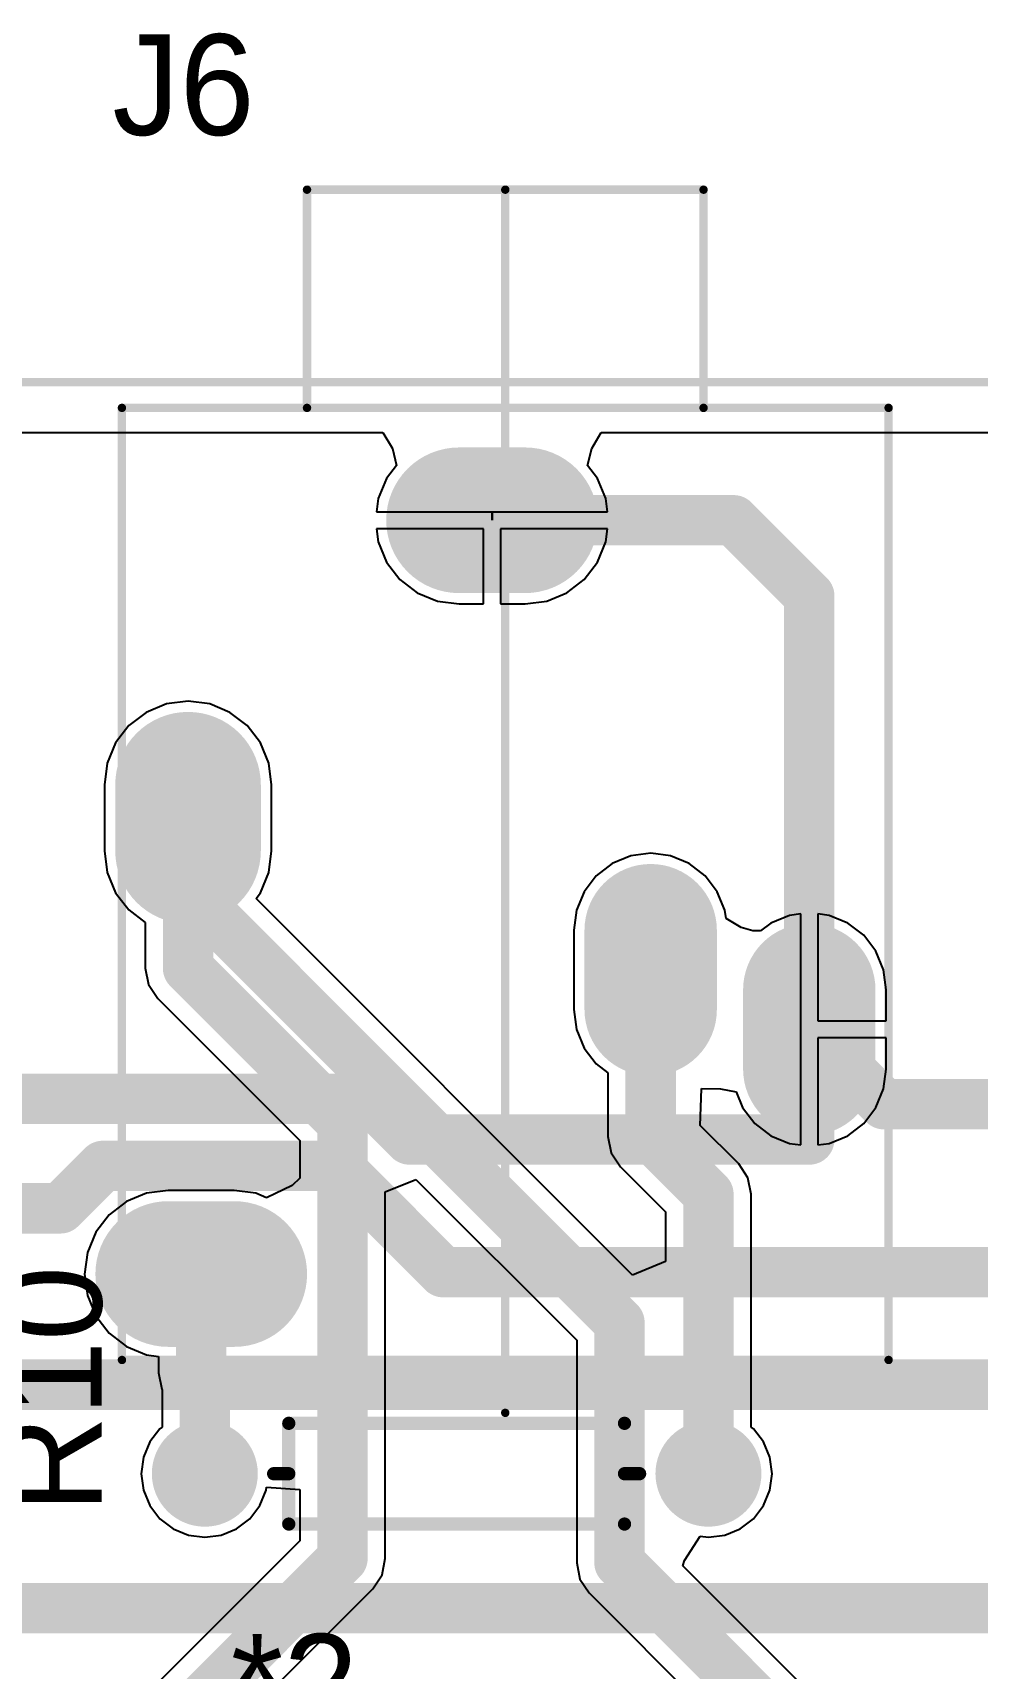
# Model space of a CAD drawing. Header units: millimetres. Extents: x 2.82 to 7.12, y 0.77 to 5.15.
# Drawn here: x 5.982 to 6.545, y 4.179 to 5.153 of the extents above; entities that cross this region are included whole.
import ezdxf

# ---------------------------------------------------------------- set-up
doc = ezdxf.new("R2010")
doc.units = ezdxf.units.MM
doc.header["$MEASUREMENT"] = 0
for name, color, linetype in [('BottomLayer', 5, 'Continuous'), ('BottomSolder', 6, 'Continuous'), ('Mechanical1', 6, 'Continuous'), ('MultiLayer', 9, 'Continuous'), ('PadHoleLayer', 156, 'Continuous'), ('TopLayer', 1, 'Continuous'), ('TopOverlay', 2, 'Continuous'), ('TopSolder', 216, 'Continuous')]:
    doc.layers.add(name, color=color, linetype=linetype)

msp = doc.modelspace()

# ---------------------------------------------------------------- linework, layer by layer
at = {"layer": 'BottomLayer'}
for points, const_width in [([(6.23642, 4.86272), (6.27579, 4.86272)], 0.07874), ([(6.075, 4.70524), (6.075, 4.66587)], 0.07874), ([(6.35059, 4.61862), (6.35059, 4.57138)], 0.07087), ([(6.44508, 4.58319), (6.44508, 4.53594)], 0.07087), ([(6.44508, 4.494), (6.44508, 4.55957)], 0.03), ([(6.44508, 4.55957), (6.48964, 4.515)], 0.03), ([(5.95882, 4.51827), (6.18266, 4.51827)], 0.03), ([(6.18266, 4.51827), (6.20693, 4.494)], 0.03), ([(6.48964, 4.515), (6.69, 4.515)], 0.03), ([(6.20693, 4.494), (6.44508, 4.494)], 0.03), ([(5.999, 4.453), (6.02427, 4.47827)], 0.03), ([(6.02427, 4.47827), (6.16373, 4.47827)], 0.03), ([(6.16373, 4.47827), (6.227, 4.415)], 0.03), ([(5.838, 4.453), (5.999, 4.453)], 0.03), ([(6.06319, 4.4139), (6.10256, 4.4139)], 0.07874), ([(6.227, 4.415), (6.69, 4.415)], 0.03), ([(4.46233, 4.348), (6.588, 4.348)], 0.03), ([(4.40843, 4.215), (6.69, 4.215)], 0.03)]:
    msp.add_lwpolyline(points, dxfattribs=dict(at, const_width=const_width))
for points, const_width in [([(6.21673, 4.86272, 1), (6.2561, 4.86272, 1)], 0.03937), ([(6.2561, 4.86272, 1), (6.29547, 4.86272, 1)], 0.03937), ([(6.05532, 4.70524, 1), (6.09469, 4.70524, 1)], 0.03937), ([(6.05532, 4.66587, 1), (6.09469, 4.66587, 1)], 0.03937), ([(6.33287, 4.61862, 1), (6.36831, 4.61862, 1)], 0.03543), ([(6.42736, 4.58319, 1), (6.46279, 4.58319, 1)], 0.03543), ([(6.33287, 4.57138, 1), (6.36831, 4.57138, 1)], 0.03543), ([(6.42736, 4.53594, 1), (6.46279, 4.53594, 1)], 0.03543), ([(6.43758, 4.55957, 1), (6.45258, 4.55957, 1)], 0.015), ([(6.43758, 4.55957, 1), (6.45258, 4.55957, 1)], 0.015), ([(6.17516, 4.51827, 1), (6.19016, 4.51827, 1)], 0.015), ([(6.17516, 4.51827, 1), (6.19016, 4.51827, 1)], 0.015), ([(6.48214, 4.515, 1), (6.49714, 4.515, 1)], 0.015), ([(6.48214, 4.515, 1), (6.49714, 4.515, 1)], 0.015), ([(6.19943, 4.494, 1), (6.21443, 4.494, 1)], 0.015), ([(6.19943, 4.494, 1), (6.21443, 4.494, 1)], 0.015), ([(6.43758, 4.494, 1), (6.45258, 4.494, 1)], 0.015), ([(6.43758, 4.494, 1), (6.45258, 4.494, 1)], 0.015), ([(6.01677, 4.47827, 1), (6.03177, 4.47827, 1)], 0.015), ([(6.01677, 4.47827, 1), (6.03177, 4.47827, 1)], 0.015), ([(6.15623, 4.47827, 1), (6.17123, 4.47827, 1)], 0.015), ([(6.15623, 4.47827, 1), (6.17123, 4.47827, 1)], 0.015), ([(5.9915, 4.453, 1), (6.0065, 4.453, 1)], 0.015), ([(5.9915, 4.453, 1), (6.0065, 4.453, 1)], 0.015), ([(6.0435, 4.4139, 1), (6.08287, 4.4139, 1)], 0.03937), ([(6.08287, 4.4139, 1), (6.12224, 4.4139, 1)], 0.03937), ([(6.2195, 4.415, 1), (6.2345, 4.415, 1)], 0.015), ([(6.2195, 4.415, 1), (6.2345, 4.415, 1)], 0.015), ([(6.07122, 4.295, 1), (6.09878, 4.295, 1)], 0.02756), ([(6.37122, 4.295, 1), (6.39878, 4.295, 1)], 0.02756)]:
    msp.add_lwpolyline(points, format="xyb", close=True, dxfattribs=dict(at, const_width=const_width))
at = {"layer": 'BottomSolder'}
for points, const_width in [([(6.23642, 4.86272), (6.27579, 4.86272)], 0.08674), ([(6.075, 4.70524), (6.075, 4.66587)], 0.08674), ([(6.35059, 4.61862), (6.35059, 4.57138)], 0.07887), ([(6.44508, 4.58319), (6.44508, 4.53594)], 0.07887), ([(6.06319, 4.4139), (6.10256, 4.4139)], 0.08674)]:
    msp.add_lwpolyline(points, dxfattribs=dict(at, const_width=const_width))
for points, const_width in [([(6.21473, 4.86272, 1), (6.2581, 4.86272, 1)], 0.04337), ([(6.2541, 4.86272, 1), (6.29747, 4.86272, 1)], 0.04337), ([(6.05331, 4.70524, 1), (6.09668, 4.70524, 1)], 0.04337), ([(6.05331, 4.66587, 1), (6.09668, 4.66587, 1)], 0.04337), ([(6.33087, 4.61862, 1), (6.37031, 4.61862, 1)], 0.03943), ([(6.42536, 4.58319, 1), (6.46479, 4.58319, 1)], 0.03943), ([(6.33087, 4.57138, 1), (6.37031, 4.57138, 1)], 0.03943), ([(6.42536, 4.53594, 1), (6.46479, 4.53594, 1)], 0.03943), ([(6.0415, 4.4139, 1), (6.08487, 4.4139, 1)], 0.04337), ([(6.08087, 4.4139, 1), (6.12424, 4.4139, 1)], 0.04337), ([(6.06922, 4.295, 1), (6.10078, 4.295, 1)], 0.03156), ([(6.36922, 4.295, 1), (6.40078, 4.295, 1)], 0.03156)]:
    msp.add_lwpolyline(points, format="xyb", close=True, dxfattribs=dict(at, const_width=const_width))
at = {"layer": 'Mechanical1', "const_width": 0.005}
msp.add_lwpolyline([(3.055, 4.945), (7.005, 4.945)], dxfattribs=at)
at = {"layer": 'MultiLayer'}
for points, const_width in [([(6.23642, 4.86272), (6.27579, 4.86272)], 0.07874), ([(6.075, 4.70524), (6.075, 4.66587)], 0.07874), ([(6.35059, 4.61862), (6.35059, 4.57138)], 0.07087), ([(6.44508, 4.58319), (6.44508, 4.53594)], 0.07087), ([(6.06319, 4.4139), (6.10256, 4.4139)], 0.07874)]:
    msp.add_lwpolyline(points, dxfattribs=dict(at, const_width=const_width))
for points, const_width in [([(6.21673, 4.86272, 1), (6.2561, 4.86272, 1)], 0.03937), ([(6.2561, 4.86272, 1), (6.29547, 4.86272, 1)], 0.03937), ([(6.05532, 4.70524, 1), (6.09469, 4.70524, 1)], 0.03937), ([(6.05532, 4.66587, 1), (6.09469, 4.66587, 1)], 0.03937), ([(6.33287, 4.61862, 1), (6.36831, 4.61862, 1)], 0.03543), ([(6.42736, 4.58319, 1), (6.46279, 4.58319, 1)], 0.03543), ([(6.33287, 4.57138, 1), (6.36831, 4.57138, 1)], 0.03543), ([(6.42736, 4.53594, 1), (6.46279, 4.53594, 1)], 0.03543), ([(6.0435, 4.4139, 1), (6.08287, 4.4139, 1)], 0.03937), ([(6.08287, 4.4139, 1), (6.12224, 4.4139, 1)], 0.03937), ([(6.07122, 4.295, 1), (6.09878, 4.295, 1)], 0.02756), ([(6.37122, 4.295, 1), (6.39878, 4.295, 1)], 0.02756)]:
    msp.add_lwpolyline(points, format="xyb", close=True, dxfattribs=dict(at, const_width=const_width))
at = {"layer": 'PadHoleLayer'}
for points, const_width in [([(6.24134, 4.86272, 1), (6.27087, 4.86272, 1)], 0.02953), ([(6.06024, 4.68555, 1), (6.08976, 4.68555, 1)], 0.02953), ([(6.33681, 4.595, 1), (6.36437, 4.595, 1)], 0.02756), ([(6.4313, 4.55957, 1), (6.45886, 4.55957, 1)], 0.02756), ([(6.06811, 4.4139, 1), (6.09764, 4.4139, 1)], 0.02953), ([(6.07663, 4.295, 1), (6.09337, 4.295, 1)], 0.01673), ([(6.37663, 4.295, 1), (6.39337, 4.295, 1)], 0.01673)]:
    msp.add_lwpolyline(points, format="xyb", close=True, dxfattribs=dict(at, const_width=const_width))
at = {"layer": 'TopLayer'}
for p, q in [((5.80719, 4.915), (6.19112, 4.915)), ((6.19112, 4.915), (6.19671, 4.90554)), ((6.31549, 4.90554), (6.32108, 4.915)), ((6.32108, 4.915), (6.985, 4.915)), ((6.19671, 4.90554), (6.1992, 4.89532)), ((6.313, 4.89532), (6.31549, 4.90554)), ((6.1992, 4.89532), (6.19329, 4.88761)), ((6.31891, 4.88761), (6.313, 4.89532)), ((6.19329, 4.88761), (6.18832, 4.8756)), ((6.32389, 4.8756), (6.31891, 4.88761)), ((6.18832, 4.8756), (6.18728, 4.86772)), ((6.32492, 4.86772), (6.32389, 4.8756)), ((6.18728, 4.86772), (6.2561, 4.86772)), ((6.2561, 4.86772), (6.2561, 4.86272)), ((6.2561, 4.86272), (6.2561, 4.86772)), ((6.2561, 4.86772), (6.32492, 4.86772)), ((6.2561, 4.86272), (6.2561, 4.86272)), ((6.2511, 4.85772), (6.18728, 4.85772)), ((6.18728, 4.85772), (6.18832, 4.84983)), ((6.2511, 4.81292), (6.2511, 4.85772)), ((6.32492, 4.85772), (6.2611, 4.85772)), ((6.2611, 4.85772), (6.2611, 4.81292)), ((6.32389, 4.84983), (6.32492, 4.85772)), ((6.18832, 4.84983), (6.19329, 4.83782)), ((6.31891, 4.83782), (6.32389, 4.84983)), ((6.19329, 4.83782), (6.20121, 4.8275)), ((6.311, 4.8275), (6.31891, 4.83782)), ((6.20121, 4.8275), (6.21152, 4.81959)), ((6.30068, 4.81959), (6.311, 4.8275)), ((6.21152, 4.81959), (6.22353, 4.81462)), ((6.22353, 4.81462), (6.23642, 4.81292)), ((6.23642, 4.81292), (6.2511, 4.81292)), ((6.2611, 4.81292), (6.27579, 4.81292)), ((6.27579, 4.81292), (6.28868, 4.81462)), ((6.28868, 4.81462), (6.30068, 4.81959)), ((6.06211, 4.75334), (6.0501, 4.74836)), ((6.075, 4.75503), (6.06211, 4.75334)), ((6.08789, 4.75334), (6.075, 4.75503)), ((6.0999, 4.74836), (6.08789, 4.75334)), ((6.0501, 4.74836), (6.03979, 4.74045)), ((6.11021, 4.74045), (6.0999, 4.74836)), ((6.03979, 4.74045), (6.03188, 4.73013)), ((6.11812, 4.73013), (6.11021, 4.74045)), ((6.03188, 4.73013), (6.0269, 4.71813)), ((6.1231, 4.71813), (6.11812, 4.73013)), ((6.0269, 4.71813), (6.0252, 4.70524)), ((6.1248, 4.70524), (6.1231, 4.71813)), ((6.0252, 4.70524), (6.0252, 4.66587)), ((6.1248, 4.66587), (6.1248, 4.70524)), ((6.0252, 4.66587), (6.0269, 4.65298)), ((6.1231, 4.65298), (6.1248, 4.66587)), ((6.32768, 4.65831), (6.31819, 4.65103)), ((6.33873, 4.66289), (6.32768, 4.65831)), ((6.35059, 4.66445), (6.33873, 4.66289)), ((6.36245, 4.66289), (6.35059, 4.66445)), ((6.3735, 4.65831), (6.36245, 4.66289)), ((6.38299, 4.65103), (6.3735, 4.65831)), ((6.0269, 4.65298), (6.03188, 4.64097)), ((6.11812, 4.64097), (6.1231, 4.65298)), ((6.31819, 4.65103), (6.3109, 4.64153)), ((6.39028, 4.64153), (6.38299, 4.65103)), ((6.03188, 4.64097), (6.03979, 4.63066)), ((6.1155, 4.63755), (6.11812, 4.64097)), ((6.33983, 4.41322), (6.1155, 4.63755)), ((6.3109, 4.64153), (6.30633, 4.63048)), ((6.39485, 4.63048), (6.39028, 4.64153)), ((6.03979, 4.63066), (6.04951, 4.6232)), ((6.30633, 4.63048), (6.30476, 4.61862)), ((6.3955, 4.62555), (6.39485, 4.63048)), ((6.43322, 4.62745), (6.42217, 4.62287)), ((6.44008, 4.62835), (6.43322, 4.62745)), ((6.44008, 4.55957), (6.44008, 4.62835)), ((6.45694, 4.62745), (6.45008, 4.62835)), ((6.45008, 4.62835), (6.45008, 4.56457)), ((6.46799, 4.62287), (6.45694, 4.62745)), ((6.04951, 4.6232), (6.04951, 4.596)), ((6.30476, 4.61862), (6.30476, 4.57138)), ((6.40455, 4.62031), (6.3955, 4.62555)), ((6.41136, 4.61832), (6.40455, 4.62031)), ((6.4161, 4.61822), (6.41136, 4.61832)), ((6.42217, 4.62287), (6.4161, 4.61822)), ((6.47748, 4.61559), (6.46799, 4.62287)), ((6.48476, 4.6061), (6.47748, 4.61559)), ((6.48934, 4.59505), (6.48476, 4.6061)), ((6.04951, 4.596), (6.05145, 4.58625)), ((6.4909, 4.58319), (6.48934, 4.59505)), ((6.05145, 4.58625), (6.05698, 4.57798)), ((6.05698, 4.57798), (6.14151, 4.49344)), ((6.4909, 4.56457), (6.4909, 4.58319)), ((6.30476, 4.57138), (6.30633, 4.55952)), ((6.30633, 4.55952), (6.3109, 4.54847)), ((6.44008, 4.49078), (6.44008, 4.55957)), ((6.45008, 4.56457), (6.4909, 4.56457)), ((6.3109, 4.54847), (6.31819, 4.53897)), ((6.4909, 4.55457), (6.45008, 4.55457)), ((6.45008, 4.55457), (6.45008, 4.49078)), ((6.4909, 4.53594), (6.4909, 4.55457)), ((6.31819, 4.53897), (6.3251, 4.53367)), ((6.3251, 4.53367), (6.3251, 4.49582)), ((6.48934, 4.52408), (6.4909, 4.53594)), ((6.38017, 4.50228), (6.38077, 4.52412)), ((6.38077, 4.52412), (6.38093, 4.52428)), ((6.38093, 4.52428), (6.39228, 4.52417)), ((6.39228, 4.52417), (6.40148, 4.52248)), ((6.40148, 4.52248), (6.40539, 4.51303)), ((6.48476, 4.51303), (6.48934, 4.52408)), ((6.40539, 4.51303), (6.41267, 4.50354)), ((6.47748, 4.50354), (6.48476, 4.51303)), ((6.40302, 4.47943), (6.38017, 4.50228)), ((6.41267, 4.50354), (6.42217, 4.49626)), ((6.46799, 4.49626), (6.47748, 4.50354)), ((6.14151, 4.49344), (6.14151, 4.47105)), ((6.3251, 4.49582), (6.32704, 4.48607)), ((6.42217, 4.49626), (6.43322, 4.49168)), ((6.43322, 4.49168), (6.44008, 4.49078)), ((6.45008, 4.49078), (6.45694, 4.49168)), ((6.45694, 4.49168), (6.46799, 4.49626)), ((6.32704, 4.48607), (6.33257, 4.4778)), ((6.14151, 4.47105), (6.137, 4.46655)), ((6.33257, 4.4778), (6.35951, 4.45085)), ((6.40855, 4.47116), (6.40302, 4.47943)), ((6.41049, 4.46141), (6.40855, 4.47116)), ((6.0503, 4.462), (6.03829, 4.45702)), ((6.06319, 4.46369), (6.0503, 4.462)), ((6.10256, 4.46369), (6.06319, 4.46369)), ((6.11545, 4.462), (6.10256, 4.46369)), ((6.12183, 4.45936), (6.11545, 4.462)), ((6.137, 4.46655), (6.12183, 4.45936)), ((6.19249, 4.46274), (6.21068, 4.47028)), ((6.19249, 4.24448), (6.19249, 4.46274)), ((6.21068, 4.47028), (6.30651, 4.37444)), ((6.41049, 4.32278), (6.41049, 4.46141)), ((6.03829, 4.45702), (6.02798, 4.44911)), ((6.35951, 4.45085), (6.35951, 4.42138)), ((6.02798, 4.44911), (6.02006, 4.4388)), ((6.02006, 4.4388), (6.01509, 4.42679)), ((6.01509, 4.42679), (6.01339, 4.4139)), ((6.01339, 4.4139), (6.01509, 4.40101)), ((6.35951, 4.42138), (6.33983, 4.41322)), ((6.01509, 4.40101), (6.02006, 4.389)), ((6.02006, 4.389), (6.02798, 4.37869)), ((6.02798, 4.37869), (6.03829, 4.37077)), ((6.30651, 4.37444), (6.30651, 4.242)), ((6.03829, 4.37077), (6.0503, 4.3658)), ((6.0503, 4.3658), (6.05738, 4.36487)), ((6.05738, 4.36487), (6.05738, 4.35513)), ((6.05738, 4.35513), (6.05932, 4.34537)), ((6.05932, 4.34537), (6.05951, 4.34509)), ((6.05951, 4.34509), (6.05951, 4.32278)), ((6.05821, 4.32179), (6.05219, 4.31394)), ((6.05951, 4.32278), (6.05821, 4.32179)), ((6.41179, 4.32179), (6.41049, 4.32278)), ((6.41781, 4.31394), (6.41179, 4.32179)), ((6.04841, 4.3048), (6.04712, 4.295)), ((6.05219, 4.31394), (6.04841, 4.3048)), ((6.42159, 4.3048), (6.41781, 4.31394)), ((6.42288, 4.295), (6.42159, 4.3048)), ((6.04712, 4.295), (6.04841, 4.2852)), ((6.42159, 4.2852), (6.42288, 4.295)), ((6.12159, 4.2852), (6.12183, 4.28696)), ((6.12183, 4.28696), (6.14151, 4.28567)), ((6.14151, 4.28567), (6.14151, 4.25504)), ((6.04841, 4.2852), (6.05219, 4.27606)), ((6.05219, 4.27606), (6.05821, 4.26821)), ((6.11179, 4.26821), (6.11781, 4.27606)), ((6.11781, 4.27606), (6.12159, 4.2852)), ((6.41179, 4.26821), (6.41781, 4.27606)), ((6.41781, 4.27606), (6.42159, 4.2852)), ((6.05821, 4.26821), (6.06606, 4.26219)), ((6.10394, 4.26219), (6.11179, 4.26821)), ((6.40394, 4.26219), (6.41179, 4.26821)), ((6.06606, 4.26219), (6.0752, 4.25841)), ((6.0752, 4.25841), (6.085, 4.25712)), ((6.085, 4.25712), (6.0948, 4.25841)), ((6.0948, 4.25841), (6.10394, 4.26219)), ((6.37075, 4.24336), (6.38013, 4.25776)), ((6.38013, 4.25776), (6.385, 4.25712)), ((6.385, 4.25712), (6.3948, 4.25841)), ((6.3948, 4.25841), (6.40394, 4.26219)), ((6.14151, 4.25504), (5.49517, 3.6087)), ((6.19055, 4.23473), (6.19249, 4.24448)), ((6.30651, 4.242), (6.30845, 4.23225)), ((6.36983, 4.24022), (6.37075, 4.24336)), ((6.54283, 4.06722), (6.36983, 4.24022)), ((6.18502, 4.22646), (6.19055, 4.23473)), ((6.30845, 4.23225), (6.31398, 4.22398)), ((5.52849, 3.56992), (6.18502, 4.22646)), ((6.31398, 4.22398), (6.52251, 4.01544))]:
    msp.add_line(p, q, dxfattribs=at)
for points, const_width in [([(6.23642, 4.86272), (6.27579, 4.86272)], 0.07874), ([(6.2561, 4.86272), (6.4, 4.86272)], 0.03), ([(6.4, 4.86272), (6.44508, 4.81764)], 0.03), ([(6.44508, 4.55957), (6.44508, 4.81764)], 0.03), ([(6.075, 4.70524), (6.075, 4.66587)], 0.07874), ([(6.075, 4.642), (6.075, 4.68555)], 0.03), ([(6.075, 4.642), (6.332, 4.385)], 0.03), ([(6.075, 4.596), (6.075, 4.642)], 0.03), ([(6.35059, 4.61862), (6.35059, 4.57138)], 0.07087), ([(6.44508, 4.58319), (6.44508, 4.53594)], 0.07087), ([(6.075, 4.596), (6.167, 4.504)], 0.03), ([(6.35059, 4.49582), (6.35059, 4.595)], 0.03), ([(6.167, 4.24448), (6.167, 4.504)], 0.03), ([(6.35059, 4.49582), (6.385, 4.46141)], 0.03), ([(6.385, 4.295), (6.385, 4.46141)], 0.03), ([(6.06319, 4.4139), (6.10256, 4.4139)], 0.07874), ([(6.08287, 4.35513), (6.08287, 4.4139)], 0.03), ([(6.332, 4.242), (6.332, 4.385)], 0.03), ([(6.08287, 4.35513), (6.085, 4.353)], 0.03), ([(6.085, 4.295), (6.085, 4.353)], 0.03), ([(5.503, 3.58048), (6.167, 4.24448)], 0.03), ([(6.332, 4.242), (6.548, 4.026)], 0.03)]:
    msp.add_lwpolyline(points, dxfattribs=dict(at, const_width=const_width))
for points, const_width in [([(6.21673, 4.86272, 1), (6.2561, 4.86272, 1)], 0.03937), ([(6.2561, 4.86272, 1), (6.29547, 4.86272, 1)], 0.03937), ([(6.2486, 4.86272, 1), (6.2636, 4.86272, 1)], 0.015), ([(6.3925, 4.86272, 1), (6.4075, 4.86272, 1)], 0.015), ([(6.3925, 4.86272, 1), (6.4075, 4.86272, 1)], 0.015), ([(6.43758, 4.81764, 1), (6.45258, 4.81764, 1)], 0.015), ([(6.43758, 4.81764, 1), (6.45258, 4.81764, 1)], 0.015), ([(6.05532, 4.70524, 1), (6.09469, 4.70524, 1)], 0.03937), ([(6.05532, 4.66587, 1), (6.09469, 4.66587, 1)], 0.03937), ([(6.0675, 4.68555, 1), (6.0825, 4.68555, 1)], 0.015), ([(6.0675, 4.642, 1), (6.0825, 4.642, 1)], 0.015), ([(6.0675, 4.642, 1), (6.0825, 4.642, 1)], 0.015), ([(6.0675, 4.642, 1), (6.0825, 4.642, 1)], 0.015), ([(6.33287, 4.61862, 1), (6.36831, 4.61862, 1)], 0.03543), ([(6.42736, 4.58319, 1), (6.46279, 4.58319, 1)], 0.03543), ([(6.0675, 4.596, 1), (6.0825, 4.596, 1)], 0.015), ([(6.0675, 4.596, 1), (6.0825, 4.596, 1)], 0.015), ([(6.33287, 4.57138, 1), (6.36831, 4.57138, 1)], 0.03543), ([(6.34309, 4.595, 1), (6.35809, 4.595, 1)], 0.015), ([(6.42736, 4.53594, 1), (6.46279, 4.53594, 1)], 0.03543), ([(6.43758, 4.55957, 1), (6.45258, 4.55957, 1)], 0.015), ([(6.1595, 4.504, 1), (6.1745, 4.504, 1)], 0.015), ([(6.1595, 4.504, 1), (6.1745, 4.504, 1)], 0.015), ([(6.34309, 4.49582, 1), (6.35809, 4.49582, 1)], 0.015), ([(6.34309, 4.49582, 1), (6.35809, 4.49582, 1)], 0.015), ([(6.3775, 4.46141, 1), (6.3925, 4.46141, 1)], 0.015), ([(6.3775, 4.46141, 1), (6.3925, 4.46141, 1)], 0.015), ([(6.0435, 4.4139, 1), (6.08287, 4.4139, 1)], 0.03937), ([(6.08287, 4.4139, 1), (6.12224, 4.4139, 1)], 0.03937), ([(6.07537, 4.4139, 1), (6.09037, 4.4139, 1)], 0.015), ([(6.3245, 4.385, 1), (6.3395, 4.385, 1)], 0.015), ([(6.3245, 4.385, 1), (6.3395, 4.385, 1)], 0.015), ([(6.07537, 4.35513, 1), (6.09037, 4.35513, 1)], 0.015), ([(6.07537, 4.35513, 1), (6.09037, 4.35513, 1)], 0.015), ([(6.0775, 4.353, 1), (6.0925, 4.353, 1)], 0.015), ([(6.0775, 4.353, 1), (6.0925, 4.353, 1)], 0.015), ([(6.07122, 4.295, 1), (6.09878, 4.295, 1)], 0.02756), ([(6.37122, 4.295, 1), (6.39878, 4.295, 1)], 0.02756), ([(6.0775, 4.295, 1), (6.0925, 4.295, 1)], 0.015), ([(6.3775, 4.295, 1), (6.3925, 4.295, 1)], 0.015), ([(6.1595, 4.24448, 1), (6.1745, 4.24448, 1)], 0.015), ([(6.1595, 4.24448, 1), (6.1745, 4.24448, 1)], 0.015), ([(6.3245, 4.242, 1), (6.3395, 4.242, 1)], 0.015), ([(6.3245, 4.242, 1), (6.3395, 4.242, 1)], 0.015)]:
    msp.add_lwpolyline(points, format="xyb", close=True, dxfattribs=dict(at, const_width=const_width))
at = {"layer": 'TopOverlay'}
for points, const_width in [([(6.14587, 4.92965), (6.14587, 5.05957)], 0.005), ([(6.14587, 5.05957), (6.38209, 5.05957)], 0.005), ([(6.26398, 4.33122), (6.26398, 5.05957)], 0.005), ([(6.38209, 4.92965), (6.38209, 5.05957)], 0.005), ([(6.03563, 4.36272), (6.03563, 4.92965)], 0.005), ([(6.03563, 4.92965), (6.49232, 4.92965)], 0.005), ([(6.49232, 4.36272), (6.49232, 4.92965)], 0.005), ([(6.03563, 4.36272), (6.49232, 4.36272)], 0.005), ([(6.135, 4.325), (6.335, 4.325)], 0.00787), ([(6.135, 4.295), (6.135, 4.325)], 0.00787), ([(6.335, 4.265), (6.335, 4.325)], 0.00787), ([(6.126, 4.295), (6.135, 4.295)], 0.00787), ([(6.135, 4.265), (6.135, 4.295)], 0.00787), ([(6.335, 4.295), (6.344, 4.295)], 0.00787), ([(6.135, 4.265), (6.335, 4.265)], 0.00787)]:
    msp.add_lwpolyline(points, dxfattribs=dict(at, const_width=const_width))
for points, const_width in [([(6.14462, 5.05957, 1), (6.14712, 5.05957, 1)], 0.0025), ([(6.14462, 5.05957, 1), (6.14712, 5.05957, 1)], 0.0025), ([(6.26273, 5.05957, 1), (6.26523, 5.05957, 1)], 0.0025), ([(6.38084, 5.05957, 1), (6.38334, 5.05957, 1)], 0.0025), ([(6.38084, 5.05957, 1), (6.38334, 5.05957, 1)], 0.0025), ([(6.03438, 4.92965, 1), (6.03688, 4.92965, 1)], 0.0025), ([(6.03438, 4.92965, 1), (6.03688, 4.92965, 1)], 0.0025), ([(6.14462, 4.92965, 1), (6.14712, 4.92965, 1)], 0.0025), ([(6.38084, 4.92965, 1), (6.38334, 4.92965, 1)], 0.0025), ([(6.49107, 4.92965, 1), (6.49357, 4.92965, 1)], 0.0025), ([(6.49107, 4.92965, 1), (6.49357, 4.92965, 1)], 0.0025), ([(6.03438, 4.36272, 1), (6.03688, 4.36272, 1)], 0.0025), ([(6.03438, 4.36272, 1), (6.03688, 4.36272, 1)], 0.0025), ([(6.49107, 4.36272, 1), (6.49357, 4.36272, 1)], 0.0025), ([(6.49107, 4.36272, 1), (6.49357, 4.36272, 1)], 0.0025), ([(6.13303, 4.325, 1), (6.13697, 4.325, 1)], 0.00394), ([(6.13303, 4.325, 1), (6.13697, 4.325, 1)], 0.00394), ([(6.26273, 4.33122, 1), (6.26523, 4.33122, 1)], 0.0025), ([(6.33303, 4.325, 1), (6.33697, 4.325, 1)], 0.00394), ([(6.33303, 4.325, 1), (6.33697, 4.325, 1)], 0.00394), ([(6.12403, 4.295, 1), (6.12797, 4.295, 1)], 0.00394), ([(6.13303, 4.295, 1), (6.13697, 4.295, 1)], 0.00394), ([(6.13303, 4.295, 1), (6.13697, 4.295, 1)], 0.00394), ([(6.13303, 4.295, 1), (6.13697, 4.295, 1)], 0.00394), ([(6.33303, 4.295, 1), (6.33697, 4.295, 1)], 0.00394), ([(6.34203, 4.295, 1), (6.34597, 4.295, 1)], 0.00394), ([(6.13303, 4.265, 1), (6.13697, 4.265, 1)], 0.00394), ([(6.13303, 4.265, 1), (6.13697, 4.265, 1)], 0.00394), ([(6.33303, 4.265, 1), (6.33697, 4.265, 1)], 0.00394), ([(6.33303, 4.265, 1), (6.33697, 4.265, 1)], 0.00394)]:
    msp.add_lwpolyline(points, format="xyb", close=True, dxfattribs=dict(at, const_width=const_width))
at = {"layer": 'TopSolder'}
for points, const_width in [([(6.23642, 4.86272), (6.27579, 4.86272)], 0.08674), ([(6.075, 4.70524), (6.075, 4.66587)], 0.08674), ([(6.35059, 4.61862), (6.35059, 4.57138)], 0.07887), ([(6.44508, 4.58319), (6.44508, 4.53594)], 0.07887), ([(6.06319, 4.4139), (6.10256, 4.4139)], 0.08674)]:
    msp.add_lwpolyline(points, dxfattribs=dict(at, const_width=const_width))
for points, const_width in [([(6.21473, 4.86272, 1), (6.2581, 4.86272, 1)], 0.04337), ([(6.2541, 4.86272, 1), (6.29747, 4.86272, 1)], 0.04337), ([(6.05331, 4.70524, 1), (6.09668, 4.70524, 1)], 0.04337), ([(6.05331, 4.66587, 1), (6.09668, 4.66587, 1)], 0.04337), ([(6.33087, 4.61862, 1), (6.37031, 4.61862, 1)], 0.03943), ([(6.42536, 4.58319, 1), (6.46479, 4.58319, 1)], 0.03943), ([(6.33087, 4.57138, 1), (6.37031, 4.57138, 1)], 0.03943), ([(6.42536, 4.53594, 1), (6.46479, 4.53594, 1)], 0.03943), ([(6.0415, 4.4139, 1), (6.08487, 4.4139, 1)], 0.04337), ([(6.08087, 4.4139, 1), (6.12424, 4.4139, 1)], 0.04337), ([(6.06922, 4.295, 1), (6.10078, 4.295, 1)], 0.03156), ([(6.36922, 4.295, 1), (6.40078, 4.295, 1)], 0.03156)]:
    msp.add_lwpolyline(points, format="xyb", close=True, dxfattribs=dict(at, const_width=const_width))

# ---------------------------------------------------------------- texts
at = {"layer": 'TopOverlay'}
for s, p in [('J6', (6.02989, 5.09215)), ('*2', (6.1005, 4.1395))]:
    msp.add_text(s, height=0.06, dxfattribs=at).set_placement(p)
msp.add_text('R10', height=0.06, rotation=90, dxfattribs=at).set_placement((6.0235, 4.2715))

doc.saveas('drawing.dxf')
